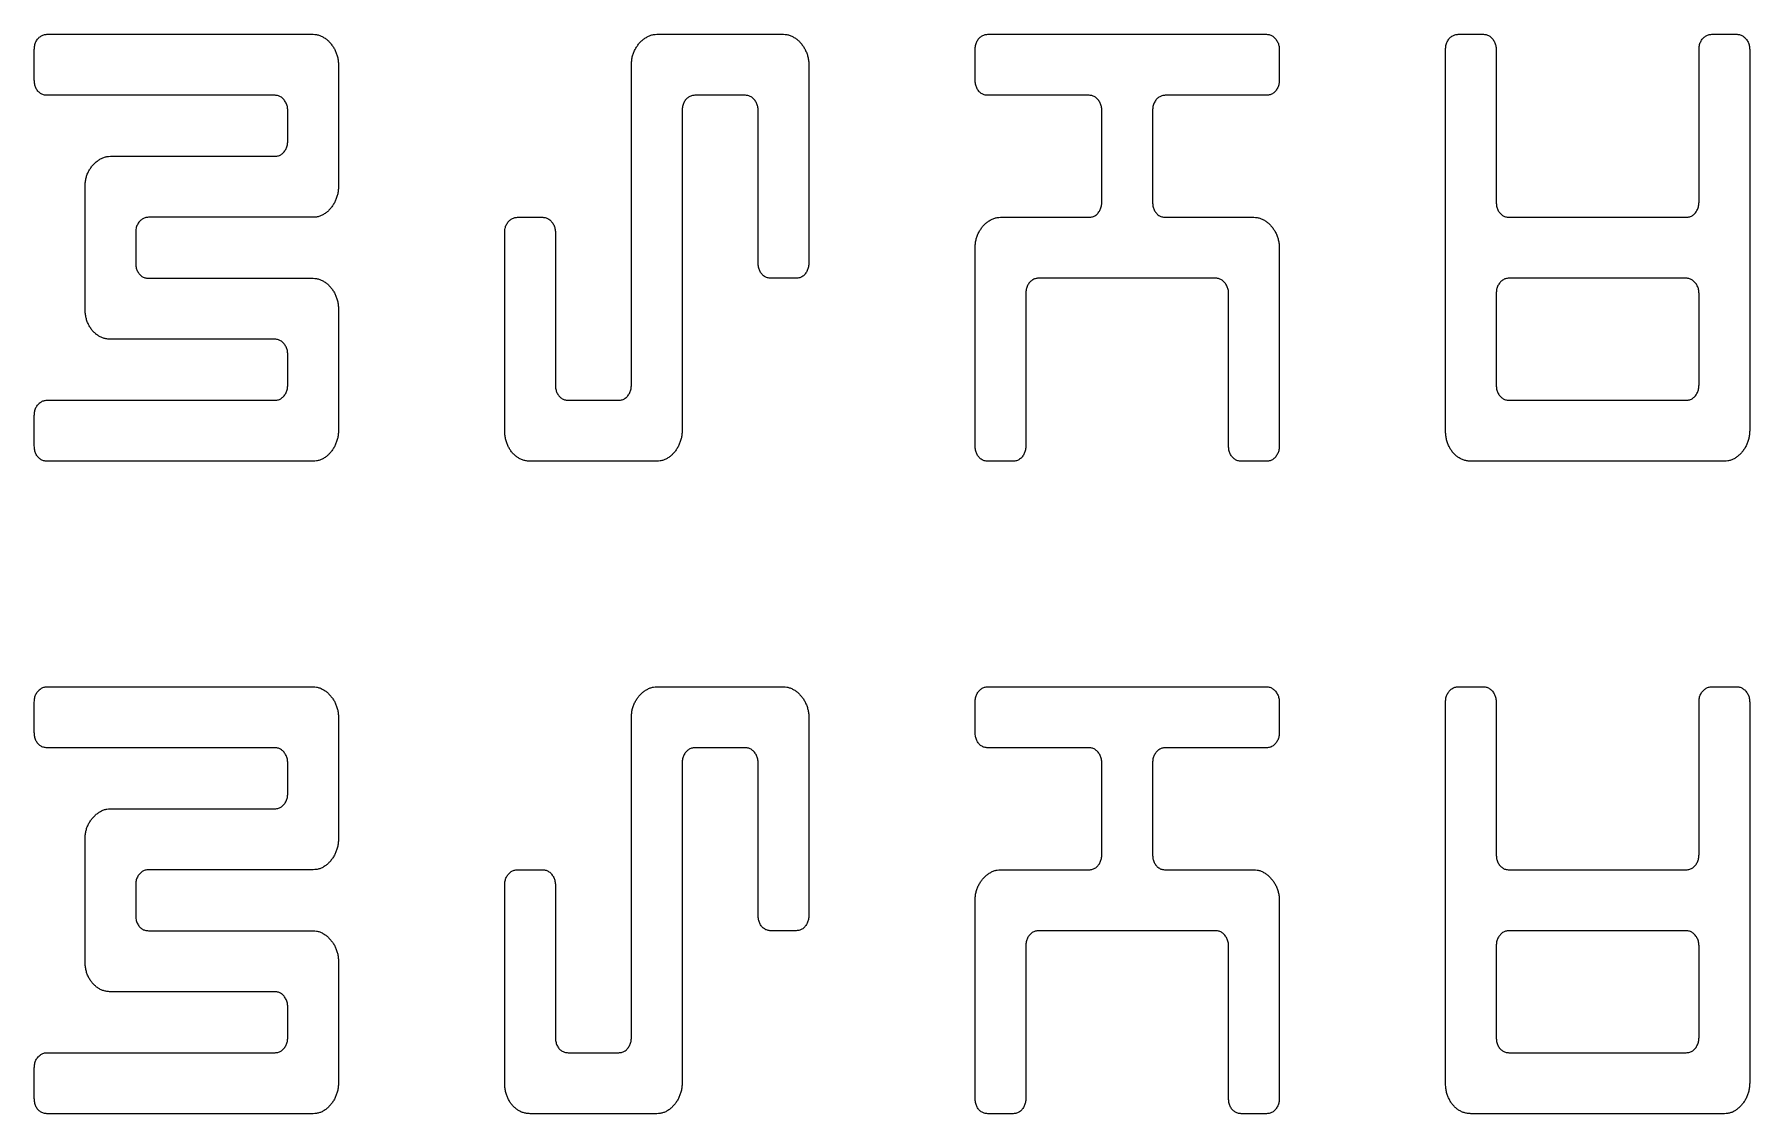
# Model space of a CAD drawing. Extents: x 7.2 to 83.4, y 7.2 to 40.5.
# Drawn here: x 55.34 to 64.13, y 14.4 to 19.93 of the extents above; entities that cross this region are included whole.
import ezdxf

# ---------------------------------------------------------------- set-up
doc = ezdxf.new("R2010")
doc.units = 0
doc.layers.add('Layer_1', color=7, linetype='CONTINUOUS')

msp = doc.modelspace()

# ---------------------------------------------------------------- linework, layer by layer
at = {"layer": 'Layer_1', "color": 7}
for p, q in [((55.408993, 19.933305), (56.772792, 19.933305)), ((58.534038, 19.933306), (59.183465, 19.933306)), ((60.230334, 19.933303), (61.659076, 19.933303)), ((62.641031, 19.933304), (62.770915, 19.933304)), ((63.939879, 19.933302), (64.069765, 19.933302)), ((55.344057, 19.698931), (55.344057, 19.855182)), ((60.165399, 19.698929), (60.165399, 19.85518)), ((61.724012, 19.855178), (61.724012, 19.698927)), ((62.576093, 17.902052), (62.576093, 19.855181)), ((62.83585, 19.855179), (62.83585, 19.073927)), ((63.874943, 19.073926), (63.874943, 19.855178)), ((64.134701, 19.855176), (64.134701, 17.902047)), ((56.902683, 19.777055), (56.902683, 19.152054)), ((58.40416, 18.136427), (58.40416, 19.777055)), ((59.313357, 19.777055), (59.313357, 18.761428)), ((56.577975, 19.620807), (55.409003, 19.620807)), ((58.988643, 19.620804), (58.728871, 19.620804)), ((60.74989, 19.620806), (60.230347, 19.620806)), ((61.659066, 19.620802), (61.139523, 19.620802)), ((56.642911, 19.386431), (56.642911, 19.542681)), ((58.663935, 19.542677), (58.663935, 17.902049)), ((59.053579, 18.761426), (59.053579, 19.542678)), ((60.814825, 19.073929), (60.814825, 19.54268)), ((61.074588, 19.542675), (61.074588, 19.073924)), ((55.733709, 19.308305), (56.577965, 19.308305)), ((55.60383, 18.527053), (55.60383, 19.152055)), ((56.772792, 18.995802), (55.928536, 18.995802)), ((57.819674, 18.995802), (57.94956, 18.995802)), ((60.29528, 18.995803), (60.74988, 18.995803)), ((61.139536, 18.995797), (61.594136, 18.995797)), ((62.900796, 18.9958), (63.809995, 18.9958)), ((55.8636, 18.917678), (55.8636, 18.761428)), ((57.754738, 17.902052), (57.754738, 18.917679)), ((58.014496, 18.917677), (58.014496, 18.136425)), ((60.165401, 17.823924), (60.165401, 18.839552)), ((61.724027, 18.839547), (61.724027, 17.82392)), ((55.928546, 18.683304), (56.772802, 18.683304)), ((59.248411, 18.683303), (59.118524, 18.683303)), ((61.399314, 18.683295), (60.490115, 18.683295)), ((63.81001, 18.683304), (62.900811, 18.683304)), ((60.425179, 18.605168), (60.425179, 17.823917)), ((61.464249, 17.823918), (61.464249, 18.605169)), ((62.835876, 18.605177), (62.835876, 18.136426)), ((63.874946, 18.136427), (63.874946, 18.605178)), ((56.902693, 18.527053), (56.902693, 17.902052)), ((56.577965, 18.370802), (55.733709, 18.370802)), ((56.6429, 18.136427), (56.6429, 18.292676)), ((55.408983, 18.058301), (56.577954, 18.058301)), ((58.079441, 18.058301), (58.339214, 18.058301)), ((62.900822, 18.058302), (63.809998, 18.058301)), ((55.344047, 17.823924), (55.344047, 17.980174)), ((56.772802, 17.745801), (55.408993, 17.7458)), ((58.534046, 17.745797), (57.884614, 17.7458)), ((60.360234, 17.745791), (60.23035, 17.7458)), ((61.659082, 17.745794), (61.529195, 17.745794)), ((64.004809, 17.745795), (62.705969, 17.7458)), ((55.408993, 16.589839), (56.772792, 16.589839)), ((58.534038, 16.589839), (59.183465, 16.589839)), ((60.230334, 16.589836), (61.659076, 16.589836)), ((62.641031, 16.589837), (62.770915, 16.589837)), ((63.939879, 16.589834), (64.069765, 16.589834)), ((55.344057, 16.355465), (55.344057, 16.511715)), ((60.165399, 16.355462), (60.165399, 16.511712)), ((61.724012, 16.51171), (61.724012, 16.35546)), ((62.576093, 14.558584), (62.576093, 16.511713)), ((62.83585, 16.511711), (62.83585, 15.73046)), ((63.874943, 15.730459), (63.874943, 16.51171)), ((64.134701, 16.511709), (64.134701, 14.55858)), ((56.902683, 16.433589), (56.902683, 15.808587)), ((58.40416, 14.79296), (58.40416, 16.433588)), ((59.313357, 16.433588), (59.313357, 15.417961)), ((56.577975, 16.277341), (55.409003, 16.277341)), ((58.988643, 16.277337), (58.728871, 16.277337)), ((60.74989, 16.277338), (60.230347, 16.277338)), ((61.659066, 16.277334), (61.139523, 16.277334)), ((56.642911, 16.042965), (56.642911, 16.199215)), ((58.663935, 16.199213), (58.663935, 14.558585)), ((59.053579, 15.417959), (59.053579, 16.199211)), ((60.814825, 15.730461), (60.814825, 16.199212)), ((61.074588, 16.199211), (61.074588, 15.73046)), ((55.733709, 15.964839), (56.577965, 15.964839)), ((55.60383, 15.183587), (55.60383, 15.808589)), ((56.772792, 15.652336), (55.928536, 15.652336)), ((57.819674, 15.652335), (57.94956, 15.652335)), ((60.29528, 15.652335), (60.74988, 15.652335)), ((61.139536, 15.652333), (61.594136, 15.652333)), ((62.900796, 15.652333), (63.809995, 15.652333)), ((55.8636, 15.574212), (55.8636, 15.417961)), ((57.754738, 14.558584), (57.754738, 15.574211)), ((58.014496, 15.57421), (58.014496, 14.792958)), ((60.165401, 14.480457), (60.165401, 15.496085)), ((61.724027, 15.496082), (61.724027, 14.480456)), ((55.928546, 15.339838), (56.772802, 15.339838)), ((59.248411, 15.339836), (59.118524, 15.339836)), ((61.399314, 15.339831), (60.490115, 15.339831)), ((63.81001, 15.339836), (62.900811, 15.339836)), ((60.425179, 15.261704), (60.425179, 14.480453)), ((61.464249, 14.480454), (61.464249, 15.261705)), ((62.835876, 15.261709), (62.835876, 14.792958)), ((63.874946, 14.792959), (63.874946, 15.26171)), ((56.902693, 15.183587), (56.902693, 14.558586)), ((56.577965, 15.027336), (55.733709, 15.027336)), ((56.6429, 14.79296), (56.6429, 14.94921)), ((55.408983, 14.714834), (56.577954, 14.714834)), ((58.079441, 14.714834), (58.339214, 14.714834)), ((62.900822, 14.714835), (63.809998, 14.714833)), ((55.344047, 14.480457), (55.344047, 14.636707)), ((56.772802, 14.402335), (55.408993, 14.402333)), ((58.534046, 14.402333), (57.884614, 14.402333)), ((60.360234, 14.402327), (60.23035, 14.402333)), ((61.659082, 14.40233), (61.529195, 14.40233)), ((64.004809, 14.402328), (62.705969, 14.402333))]:
    msp.add_line(p, q, dxfattribs=at)
for points, knots in [([(55.344057, 19.855182), (55.344424, 19.862379), (55.345127, 19.87619), (55.351784, 19.895561), (55.362549, 19.911597), (55.376091, 19.923904), (55.391956, 19.931953), (55.403304, 19.932854), (55.408993, 19.933305)], [0, 0, 0, 0, 0.021537, 0.041326, 0.060582, 0.078886, 0.095777, 0.112756, 0.112756, 0.112756, 0.112756]), ([(56.772792, 19.933305), (56.77857, 19.93302), (56.790076, 19.932451), (56.80695, 19.927789), (56.822624, 19.920112), (56.837705, 19.910998), (56.851403, 19.899469), (56.86324, 19.885698), (56.874834, 19.871231), (56.884318, 19.854752), (56.891803, 19.836754), (56.898184, 19.817817), (56.901982, 19.797684), (56.902448, 19.783988), (56.902683, 19.777055)], [0, 0, 0, 0, 0.017316, 0.034484, 0.052045, 0.069554, 0.087241, 0.105468, 0.123954, 0.142785, 0.162261, 0.182366, 0.202649, 0.223438, 0.223438, 0.223438, 0.223438]), ([(58.40416, 19.777055), (58.404366, 19.783988), (58.404774, 19.797667), (58.408313, 19.817727), (58.413761, 19.836972), (58.422059, 19.854656), (58.431477, 19.871067), (58.44252, 19.886031), (58.455026, 19.899385), (58.46897, 19.91096), (58.484185, 19.920087), (58.499879, 19.927793), (58.516755, 19.932451), (58.528261, 19.93302), (58.534038, 19.933306)], [0, 0, 0, 0, 0.020783, 0.041005, 0.060942, 0.0806, 0.099431, 0.117644, 0.136253, 0.154202, 0.171806, 0.189366, 0.206534, 0.22385, 0.22385, 0.22385, 0.22385]), ([(59.183465, 19.933306), (59.189243, 19.93302), (59.200749, 19.932452), (59.217622, 19.92779), (59.233297, 19.920113), (59.248378, 19.910998), (59.262077, 19.89947), (59.273913, 19.885699), (59.285508, 19.871232), (59.294991, 19.854753), (59.302476, 19.836755), (59.308858, 19.817817), (59.312655, 19.797685), (59.313121, 19.783988), (59.313357, 19.777055)], [0, 0, 0, 0, 0.017315, 0.034483, 0.052044, 0.069553, 0.087241, 0.105468, 0.123954, 0.142785, 0.162261, 0.182366, 0.202649, 0.223438, 0.223438, 0.223438, 0.223438]), ([(60.165399, 19.85518), (60.165765, 19.862377), (60.166468, 19.876188), (60.173125, 19.89556), (60.183891, 19.911595), (60.197432, 19.923902), (60.213298, 19.931951), (60.224646, 19.932852), (60.230334, 19.933303)], [0, 0, 0, 0, 0.021537, 0.041326, 0.060582, 0.078886, 0.095777, 0.112756, 0.112756, 0.112756, 0.112756]), ([(61.659076, 19.933303), (61.664773, 19.932822), (61.676191, 19.931856), (61.692092, 19.923305), (61.705464, 19.91035), (61.716098, 19.894115), (61.72288, 19.875249), (61.723629, 19.86197), (61.724012, 19.855178)], [0, 0, 0, 0, 0.016996, 0.034068, 0.052834, 0.072429, 0.091834, 0.112156, 0.112156, 0.112156, 0.112156]), ([(62.576093, 19.855181), (62.576459, 19.862378), (62.577162, 19.876189), (62.583819, 19.89556), (62.594585, 19.911596), (62.608127, 19.923903), (62.623993, 19.931952), (62.635342, 19.932853), (62.641031, 19.933304)], [0, 0, 0, 0, 0.021537, 0.041326, 0.060582, 0.078886, 0.095778, 0.112758, 0.112758, 0.112758, 0.112758]), ([(62.770915, 19.933304), (62.776611, 19.932823), (62.78803, 19.931857), (62.803931, 19.923306), (62.817302, 19.91035), (62.827936, 19.894116), (62.834719, 19.87525), (62.835467, 19.861971), (62.83585, 19.855179)], [0, 0, 0, 0, 0.016997, 0.034069, 0.052834, 0.07243, 0.091834, 0.112157, 0.112157, 0.112157, 0.112157]), ([(63.874943, 19.855178), (63.87531, 19.862375), (63.876013, 19.876186), (63.88267, 19.895558), (63.893435, 19.911593), (63.906977, 19.9239), (63.922842, 19.931949), (63.93419, 19.93285), (63.939879, 19.933302)], [0, 0, 0, 0, 0.021537, 0.041326, 0.060582, 0.078886, 0.095777, 0.112756, 0.112756, 0.112756, 0.112756]), ([(64.069765, 19.933302), (64.075462, 19.93282), (64.08688, 19.931854), (64.102781, 19.923303), (64.116152, 19.910348), (64.126787, 19.894113), (64.133569, 19.875247), (64.134318, 19.861969), (64.134701, 19.855176)], [0, 0, 0, 0, 0.016996, 0.034068, 0.052834, 0.072429, 0.091834, 0.112156, 0.112156, 0.112156, 0.112156]), ([(55.409003, 19.620807), (55.402979, 19.621237), (55.391193, 19.622079), (55.374857, 19.63002), (55.361518, 19.642504), (55.35135, 19.658656), (55.345063, 19.677969), (55.344402, 19.691738), (55.344057, 19.698931)], [0, 0, 0, 0, 0.017981, 0.035177, 0.053232, 0.072183, 0.091866, 0.113393, 0.113393, 0.113393, 0.113393]), ([(60.230347, 19.620806), (60.224323, 19.621236), (60.212537, 19.622077), (60.1962, 19.630018), (60.18286, 19.642502), (60.172691, 19.658654), (60.166404, 19.677967), (60.165744, 19.691737), (60.165399, 19.698929)], [0, 0, 0, 0, 0.017981, 0.035178, 0.053234, 0.072185, 0.091868, 0.113395, 0.113395, 0.113395, 0.113395]), ([(61.724012, 19.698927), (61.723651, 19.69214), (61.722948, 19.678904), (61.716539, 19.660086), (61.706494, 19.643744), (61.693338, 19.630606), (61.676955, 19.622161), (61.665099, 19.62126), (61.659066, 19.620802)], [0, 0, 0, 0, 0.020311, 0.039608, 0.058904, 0.077427, 0.094801, 0.112798, 0.112798, 0.112798, 0.112798]), ([(56.642911, 19.542681), (56.642528, 19.549474), (56.641779, 19.562753), (56.634997, 19.58162), (56.624362, 19.597853), (56.610994, 19.61081), (56.595092, 19.61936), (56.583673, 19.620326), (56.577975, 19.620807)], [0, 0, 0, 0, 0.020323, 0.039727, 0.059323, 0.078087, 0.095158, 0.112157, 0.112157, 0.112157, 0.112157]), ([(58.728871, 19.620804), (58.723183, 19.620352), (58.711836, 19.619451), (58.695971, 19.6114), (58.682428, 19.599094), (58.671661, 19.583057), (58.665004, 19.563686), (58.664301, 19.549875), (58.663935, 19.542677)], [0, 0, 0, 0, 0.016976, 0.033867, 0.052175, 0.07143, 0.091219, 0.112757, 0.112757, 0.112757, 0.112757]), ([(59.053579, 19.542678), (59.053196, 19.549471), (59.052447, 19.562749), (59.045665, 19.581616), (59.03503, 19.597849), (59.021662, 19.610807), (59.00576, 19.619357), (58.994341, 19.620322), (58.988643, 19.620804)], [0, 0, 0, 0, 0.020323, 0.039727, 0.059323, 0.078087, 0.095158, 0.112157, 0.112157, 0.112157, 0.112157]), ([(60.814825, 19.54268), (60.814443, 19.549472), (60.813694, 19.562751), (60.806912, 19.581618), (60.796277, 19.597851), (60.782909, 19.610808), (60.767007, 19.619359), (60.755587, 19.620324), (60.74989, 19.620806)], [0, 0, 0, 0, 0.020323, 0.039727, 0.059323, 0.078087, 0.095158, 0.112157, 0.112157, 0.112157, 0.112157]), ([(61.139523, 19.620802), (61.133836, 19.62035), (61.122489, 19.619449), (61.106624, 19.611398), (61.093081, 19.599091), (61.082314, 19.583055), (61.075657, 19.563683), (61.074954, 19.549873), (61.074588, 19.542675)], [0, 0, 0, 0, 0.016976, 0.033867, 0.052175, 0.07143, 0.091219, 0.112757, 0.112757, 0.112757, 0.112757]), ([(56.577965, 19.308305), (56.583998, 19.308764), (56.595855, 19.309665), (56.612239, 19.318109), (56.625393, 19.331248), (56.635438, 19.34759), (56.641847, 19.366408), (56.64255, 19.379644), (56.642911, 19.386431)], [0, 0, 0, 0, 0.017999, 0.035373, 0.053894, 0.073191, 0.092488, 0.112799, 0.112799, 0.112799, 0.112799]), ([(55.60383, 19.152055), (55.604037, 19.158988), (55.604444, 19.172667), (55.607983, 19.192727), (55.613432, 19.211971), (55.621729, 19.229655), (55.631147, 19.246067), (55.64219, 19.26103), (55.654696, 19.274384), (55.66864, 19.28596), (55.683855, 19.295087), (55.699549, 19.302792), (55.716425, 19.307451), (55.727931, 19.30802), (55.733709, 19.308305)], [0, 0, 0, 0, 0.020783, 0.041005, 0.060942, 0.0806, 0.099431, 0.117644, 0.136253, 0.154202, 0.171806, 0.189366, 0.206534, 0.22385, 0.22385, 0.22385, 0.22385]), ([(56.902683, 19.152054), (56.902447, 19.145121), (56.901981, 19.131425), (56.898188, 19.11129), (56.891777, 19.092322), (56.884284, 19.074148), (56.874719, 19.057356), (56.863635, 19.042275), (56.85122, 19.028924), (56.837549, 19.017533), (56.822956, 19.007562), (56.806818, 19.000864), (56.790043, 18.996555), (56.778569, 18.996054), (56.772792, 18.995802)], [0, 0, 0, 0, 0.020789, 0.041072, 0.061177, 0.080776, 0.09996, 0.11899, 0.136814, 0.154502, 0.172306, 0.18959, 0.206656, 0.223961, 0.223961, 0.223961, 0.223961]), ([(55.928536, 18.995802), (55.922848, 18.99535), (55.911501, 18.994449), (55.895637, 18.9864), (55.882092, 18.974095), (55.871327, 18.958058), (55.864669, 18.938687), (55.863966, 18.924876), (55.8636, 18.917678)], [0, 0, 0, 0, 0.016976, 0.033867, 0.052173, 0.071429, 0.091218, 0.112755, 0.112755, 0.112755, 0.112755]), ([(57.754738, 18.917679), (57.755105, 18.924876), (57.755808, 18.938687), (57.762465, 18.958059), (57.773231, 18.974094), (57.786772, 18.986401), (57.802637, 18.99445), (57.813985, 18.995351), (57.819674, 18.995802)], [0, 0, 0, 0, 0.021537, 0.041326, 0.060582, 0.078886, 0.095777, 0.112756, 0.112756, 0.112756, 0.112756]), ([(57.94956, 18.995802), (57.955257, 18.995321), (57.966675, 18.994355), (57.982576, 18.985804), (57.995948, 18.972849), (58.006582, 18.956614), (58.013364, 18.937748), (58.014113, 18.924469), (58.014496, 18.917677)], [0, 0, 0, 0, 0.016996, 0.034068, 0.052834, 0.072429, 0.091834, 0.112157, 0.112157, 0.112157, 0.112157]), ([(60.165401, 18.839552), (60.165608, 18.846485), (60.166015, 18.860164), (60.169555, 18.880224), (60.175003, 18.899469), (60.1833, 18.917153), (60.192718, 18.933564), (60.203761, 18.948527), (60.216268, 18.961882), (60.230211, 18.973457), (60.245426, 18.982584), (60.26112, 18.99029), (60.277996, 18.994948), (60.289502, 18.995517), (60.29528, 18.995803)], [0, 0, 0, 0, 0.020783, 0.041005, 0.060942, 0.0806, 0.099431, 0.117644, 0.136253, 0.154202, 0.171806, 0.189366, 0.206534, 0.22385, 0.22385, 0.22385, 0.22385]), ([(60.74988, 18.995803), (60.755913, 18.996261), (60.76777, 18.997162), (60.784153, 19.005607), (60.797308, 19.018746), (60.807353, 19.035087), (60.813762, 19.053905), (60.814465, 19.067141), (60.814825, 19.073929)], [0, 0, 0, 0, 0.017999, 0.035373, 0.053894, 0.073191, 0.092488, 0.112799, 0.112799, 0.112799, 0.112799]), ([(61.074588, 19.073924), (61.074933, 19.066732), (61.075593, 19.052962), (61.08188, 19.033649), (61.092049, 19.017496), (61.105389, 19.005012), (61.121726, 18.997069), (61.133512, 18.996227), (61.139536, 18.995797)], [0, 0, 0, 0, 0.021526, 0.041209, 0.060161, 0.078219, 0.095417, 0.113396, 0.113396, 0.113396, 0.113396]), ([(61.594136, 18.995797), (61.599913, 18.995512), (61.611419, 18.994943), (61.628292, 18.990281), (61.643966, 18.982603), (61.659046, 18.973489), (61.672746, 18.961961), (61.684584, 18.94819), (61.696178, 18.933723), (61.705662, 18.917244), (61.713147, 18.899246), (61.719529, 18.880308), (61.723326, 18.860176), (61.723792, 18.84648), (61.724027, 18.839547)], [0, 0, 0, 0, 0.017314, 0.034482, 0.052042, 0.069551, 0.08724, 0.105467, 0.123954, 0.142785, 0.16226, 0.182365, 0.202648, 0.223437, 0.223437, 0.223437, 0.223437]), ([(62.83585, 19.073927), (62.836195, 19.066735), (62.836856, 19.052965), (62.843142, 19.033652), (62.853311, 19.0175), (62.866651, 19.005015), (62.882987, 18.997072), (62.894772, 18.99623), (62.900796, 18.9958)], [0, 0, 0, 0, 0.021526, 0.041209, 0.060161, 0.078219, 0.095416, 0.113394, 0.113394, 0.113394, 0.113394]), ([(63.809995, 18.9958), (63.816028, 18.996259), (63.827886, 18.99716), (63.84427, 19.005604), (63.857426, 19.018743), (63.867471, 19.035085), (63.87388, 19.053903), (63.874583, 19.067139), (63.874943, 19.073926)], [0, 0, 0, 0, 0.018, 0.035374, 0.053896, 0.073193, 0.09249, 0.112801, 0.112801, 0.112801, 0.112801]), ([(55.8636, 18.761428), (55.863945, 18.754235), (55.864606, 18.740466), (55.870893, 18.721153), (55.881061, 18.705), (55.894402, 18.692517), (55.910737, 18.684575), (55.922522, 18.683734), (55.928546, 18.683304)], [0, 0, 0, 0, 0.021526, 0.041209, 0.060161, 0.078218, 0.095414, 0.113392, 0.113392, 0.113392, 0.113392]), ([(59.118524, 18.683303), (59.1125, 18.683733), (59.100714, 18.684574), (59.084378, 18.692515), (59.07104, 18.705), (59.060871, 18.721151), (59.054584, 18.740464), (59.053924, 18.754234), (59.053579, 18.761426)], [0, 0, 0, 0, 0.017981, 0.035177, 0.053232, 0.072183, 0.091866, 0.113393, 0.113393, 0.113393, 0.113393]), ([(59.313357, 18.761428), (59.312996, 18.754641), (59.312293, 18.741405), (59.305884, 18.722587), (59.295839, 18.706245), (59.282682, 18.693107), (59.266299, 18.684662), (59.254443, 18.683761), (59.248411, 18.683303)], [0, 0, 0, 0, 0.020311, 0.039608, 0.058904, 0.077427, 0.094801, 0.112798, 0.112798, 0.112798, 0.112798]), ([(56.772802, 18.683304), (56.77858, 18.683018), (56.790086, 18.68245), (56.80696, 18.677788), (56.822634, 18.67011), (56.837715, 18.660998), (56.851414, 18.649469), (56.863249, 18.635697), (56.874845, 18.62123), (56.884328, 18.604751), (56.891813, 18.586753), (56.898195, 18.567815), (56.901992, 18.547683), (56.902458, 18.533986), (56.902693, 18.527053)], [0, 0, 0, 0, 0.017316, 0.034484, 0.052045, 0.069553, 0.08724, 0.105468, 0.123954, 0.142785, 0.162261, 0.182366, 0.202649, 0.223438, 0.223438, 0.223438, 0.223438]), ([(60.490115, 18.683295), (60.484427, 18.682844), (60.47308, 18.681942), (60.457216, 18.673891), (60.443672, 18.661585), (60.432906, 18.645549), (60.426248, 18.626177), (60.425546, 18.612366), (60.425179, 18.605168)], [0, 0, 0, 0, 0.016976, 0.033867, 0.052175, 0.07143, 0.091219, 0.112757, 0.112757, 0.112757, 0.112757]), ([(61.464249, 18.605169), (61.463867, 18.611962), (61.463118, 18.625241), (61.456336, 18.644107), (61.445701, 18.66034), (61.432333, 18.673298), (61.416431, 18.681848), (61.405011, 18.682814), (61.399314, 18.683295)], [0, 0, 0, 0, 0.020323, 0.039727, 0.059323, 0.078087, 0.095158, 0.112157, 0.112157, 0.112157, 0.112157]), ([(62.900811, 18.683304), (62.895124, 18.682852), (62.883777, 18.681951), (62.867912, 18.6739), (62.854369, 18.661593), (62.843602, 18.645557), (62.836945, 18.626185), (62.836242, 18.612374), (62.835876, 18.605177)], [0, 0, 0, 0, 0.016976, 0.033867, 0.052175, 0.07143, 0.091219, 0.112757, 0.112757, 0.112757, 0.112757]), ([(63.874946, 18.605178), (63.874563, 18.61197), (63.873815, 18.625249), (63.867032, 18.644116), (63.856398, 18.660349), (63.84303, 18.673306), (63.827127, 18.681857), (63.815708, 18.682822), (63.81001, 18.683304)], [0, 0, 0, 0, 0.020323, 0.039727, 0.059323, 0.078087, 0.095158, 0.112157, 0.112157, 0.112157, 0.112157]), ([(55.733709, 18.370802), (55.727708, 18.371055), (55.715792, 18.371559), (55.698335, 18.375844), (55.681865, 18.382485), (55.666861, 18.391803), (55.653201, 18.40286), (55.64099, 18.415838), (55.630249, 18.430562), (55.621117, 18.446977), (55.613401, 18.465054), (55.607966, 18.484757), (55.604449, 18.505635), (55.604038, 18.519851), (55.60383, 18.527053)], [0, 0, 0, 0, 0.017979, 0.035703, 0.053612, 0.07105, 0.088478, 0.106206, 0.12435, 0.143014, 0.162448, 0.183167, 0.204192, 0.225787, 0.225787, 0.225787, 0.225787]), ([(56.6429, 18.292676), (56.642517, 18.299469), (56.641769, 18.312747), (56.634986, 18.331614), (56.624352, 18.347847), (56.610984, 18.360805), (56.595082, 18.369355), (56.583662, 18.37032), (56.577965, 18.370802)], [0, 0, 0, 0, 0.020322, 0.039727, 0.059323, 0.078086, 0.095158, 0.112157, 0.112157, 0.112157, 0.112157]), ([(56.577954, 18.058301), (56.583988, 18.05876), (56.595844, 18.059661), (56.612228, 18.068105), (56.625382, 18.081244), (56.635428, 18.097585), (56.641837, 18.116404), (56.64254, 18.12964), (56.6429, 18.136427)], [0, 0, 0, 0, 0.017999, 0.035373, 0.053894, 0.073191, 0.092488, 0.112799, 0.112799, 0.112799, 0.112799]), ([(58.014496, 18.136425), (58.014841, 18.129232), (58.015501, 18.115463), (58.021788, 18.09615), (58.031957, 18.079997), (58.045297, 18.067514), (58.061633, 18.059573), (58.073418, 18.058731), (58.079441, 18.058301)], [0, 0, 0, 0, 0.021526, 0.041209, 0.060161, 0.078218, 0.095414, 0.113392, 0.113392, 0.113392, 0.113392]), ([(58.339214, 18.058301), (58.345247, 18.05876), (58.357104, 18.059661), (58.373488, 18.068105), (58.386642, 18.081244), (58.396687, 18.097585), (58.403096, 18.116404), (58.403799, 18.12964), (58.40416, 18.136427)], [0, 0, 0, 0, 0.017999, 0.035373, 0.053894, 0.073191, 0.092488, 0.112799, 0.112799, 0.112799, 0.112799]), ([(62.835876, 18.136426), (62.836221, 18.129233), (62.836881, 18.115464), (62.843168, 18.096151), (62.853337, 18.079998), (62.866677, 18.067515), (62.883013, 18.059574), (62.894798, 18.058732), (62.900822, 18.058302)], [0, 0, 0, 0, 0.021526, 0.041209, 0.060161, 0.078218, 0.095414, 0.113392, 0.113392, 0.113392, 0.113392]), ([(63.809998, 18.058301), (63.816031, 18.058759), (63.827888, 18.05966), (63.844272, 18.068105), (63.857428, 18.081243), (63.867473, 18.097585), (63.873882, 18.116403), (63.874585, 18.129639), (63.874946, 18.136427)], [0, 0, 0, 0, 0.018, 0.035374, 0.053896, 0.073193, 0.09249, 0.112801, 0.112801, 0.112801, 0.112801]), ([(55.344047, 17.980174), (55.344413, 17.987372), (55.345116, 18.001182), (55.351773, 18.020554), (55.36254, 18.036589), (55.37608, 18.048898), (55.391946, 18.056949), (55.403294, 18.05785), (55.408983, 18.058301)], [0, 0, 0, 0, 0.021537, 0.041326, 0.060582, 0.078887, 0.095779, 0.112758, 0.112758, 0.112758, 0.112758]), ([(56.902693, 17.902052), (56.902458, 17.89512), (56.901991, 17.881423), (56.898198, 17.861289), (56.891788, 17.84232), (56.884295, 17.824147), (56.87473, 17.807355), (56.863645, 17.792274), (56.85123, 17.778923), (56.837559, 17.767532), (56.822966, 17.757561), (56.806828, 17.750863), (56.790053, 17.746554), (56.778579, 17.746053), (56.772802, 17.745801)], [0, 0, 0, 0, 0.020789, 0.041072, 0.061177, 0.080776, 0.09996, 0.11899, 0.136814, 0.154501, 0.172306, 0.189589, 0.206656, 0.223961, 0.223961, 0.223961, 0.223961]), ([(57.884614, 17.7458), (57.878614, 17.746054), (57.866699, 17.746557), (57.849242, 17.750842), (57.832774, 17.757483), (57.817769, 17.7668), (57.804108, 17.777858), (57.791896, 17.790836), (57.781155, 17.80556), (57.772024, 17.821975), (57.76431, 17.840052), (57.758874, 17.859755), (57.755357, 17.880633), (57.754947, 17.894849), (57.754738, 17.902052)], [0, 0, 0, 0, 0.017979, 0.035702, 0.05361, 0.071047, 0.088476, 0.106206, 0.12435, 0.143013, 0.162446, 0.183165, 0.204191, 0.225785, 0.225785, 0.225785, 0.225785]), ([(58.663935, 17.902049), (58.663699, 17.895116), (58.663233, 17.88142), (58.65944, 17.861285), (58.653029, 17.842317), (58.645536, 17.824144), (58.635971, 17.807352), (58.624887, 17.792271), (58.612472, 17.778919), (58.598801, 17.767529), (58.584208, 17.757557), (58.56807, 17.75086), (58.551296, 17.746551), (58.539823, 17.74605), (58.534046, 17.745797)], [0, 0, 0, 0, 0.020789, 0.041072, 0.061177, 0.080776, 0.09996, 0.11899, 0.136814, 0.154501, 0.172306, 0.189589, 0.206655, 0.223958, 0.223958, 0.223958, 0.223958]), ([(62.705969, 17.7458), (62.699969, 17.746054), (62.688054, 17.746557), (62.670598, 17.750842), (62.654128, 17.757483), (62.639124, 17.7668), (62.625463, 17.777857), (62.613253, 17.790837), (62.602511, 17.80556), (62.59338, 17.821975), (62.585664, 17.840052), (62.580229, 17.859755), (62.576712, 17.880633), (62.576301, 17.894849), (62.576093, 17.902052)], [0, 0, 0, 0, 0.017977, 0.035701, 0.05361, 0.071047, 0.088475, 0.106204, 0.124348, 0.143011, 0.162446, 0.183165, 0.20419, 0.225784, 0.225784, 0.225784, 0.225784]), ([(64.134701, 17.902047), (64.134465, 17.895114), (64.133999, 17.881418), (64.130205, 17.861284), (64.123795, 17.842315), (64.116302, 17.824142), (64.106737, 17.80735), (64.095652, 17.792269), (64.083237, 17.778917), (64.069565, 17.767527), (64.054971, 17.757556), (64.038833, 17.750858), (64.022059, 17.746549), (64.010585, 17.746048), (64.004809, 17.745795)], [0, 0, 0, 0, 0.020789, 0.041072, 0.061177, 0.080776, 0.09996, 0.11899, 0.136814, 0.154502, 0.172308, 0.189591, 0.206657, 0.22396, 0.22396, 0.22396, 0.22396]), ([(55.408993, 17.7458), (55.402969, 17.74623), (55.391183, 17.747071), (55.374846, 17.755012), (55.361508, 17.767497), (55.351339, 17.783649), (55.345053, 17.802962), (55.344392, 17.816731), (55.344047, 17.823924)], [0, 0, 0, 0, 0.017981, 0.035177, 0.053232, 0.072183, 0.091866, 0.113393, 0.113393, 0.113393, 0.113393]), ([(60.23035, 17.7458), (60.224325, 17.74623), (60.212539, 17.747071), (60.196202, 17.755013), (60.182863, 17.767497), (60.172694, 17.783649), (60.166407, 17.802962), (60.165746, 17.816731), (60.165401, 17.823924)], [0, 0, 0, 0, 0.017981, 0.035178, 0.053234, 0.072185, 0.091869, 0.113395, 0.113395, 0.113395, 0.113395]), ([(60.425179, 17.823917), (60.424819, 17.817129), (60.424116, 17.803893), (60.417707, 17.785075), (60.407662, 17.768733), (60.394505, 17.755596), (60.378122, 17.747151), (60.366266, 17.74625), (60.360234, 17.745791)], [0, 0, 0, 0, 0.020311, 0.039608, 0.058904, 0.077427, 0.094801, 0.112798, 0.112798, 0.112798, 0.112798]), ([(61.529195, 17.745794), (61.523171, 17.746224), (61.511385, 17.747065), (61.495049, 17.755006), (61.481711, 17.767491), (61.471542, 17.783642), (61.465255, 17.802956), (61.464594, 17.816725), (61.464249, 17.823918)], [0, 0, 0, 0, 0.017981, 0.035177, 0.053232, 0.072183, 0.091866, 0.113393, 0.113393, 0.113393, 0.113393]), ([(61.724027, 17.82392), (61.723667, 17.817132), (61.722964, 17.803896), (61.716555, 17.785078), (61.70651, 17.768736), (61.693353, 17.755599), (61.67697, 17.747154), (61.665114, 17.746252), (61.659082, 17.745794)], [0, 0, 0, 0, 0.020311, 0.039608, 0.058904, 0.077427, 0.094801, 0.112798, 0.112798, 0.112798, 0.112798]), ([(55.344057, 16.511715), (55.344424, 16.518913), (55.345127, 16.532723), (55.351784, 16.552095), (55.362549, 16.56813), (55.376091, 16.580438), (55.391956, 16.588487), (55.403304, 16.589388), (55.408993, 16.589839)], [0, 0, 0, 0, 0.021537, 0.041326, 0.060582, 0.078886, 0.095777, 0.112756, 0.112756, 0.112756, 0.112756]), ([(56.772792, 16.589839), (56.77857, 16.589554), (56.790076, 16.588985), (56.80695, 16.584323), (56.822624, 16.576645), (56.837705, 16.567531), (56.851403, 16.556003), (56.86324, 16.542232), (56.874834, 16.527765), (56.884318, 16.511286), (56.891803, 16.493288), (56.898184, 16.47435), (56.901982, 16.454218), (56.902448, 16.440522), (56.902683, 16.433589)], [0, 0, 0, 0, 0.017316, 0.034484, 0.052045, 0.069554, 0.087241, 0.105468, 0.123954, 0.142785, 0.162261, 0.182366, 0.202649, 0.223438, 0.223438, 0.223438, 0.223438]), ([(58.40416, 16.433588), (58.404366, 16.440521), (58.404774, 16.4542), (58.408313, 16.47426), (58.413761, 16.493505), (58.422059, 16.511189), (58.431477, 16.5276), (58.44252, 16.542564), (58.455026, 16.555918), (58.46897, 16.567493), (58.484185, 16.57662), (58.499879, 16.584326), (58.516755, 16.588984), (58.528261, 16.589553), (58.534038, 16.589839)], [0, 0, 0, 0, 0.020783, 0.041005, 0.060942, 0.0806, 0.099431, 0.117644, 0.136253, 0.154202, 0.171806, 0.189366, 0.206534, 0.22385, 0.22385, 0.22385, 0.22385]), ([(59.183465, 16.589839), (59.189243, 16.589553), (59.200749, 16.588985), (59.217622, 16.584323), (59.233297, 16.576645), (59.248378, 16.567531), (59.262077, 16.556003), (59.273913, 16.542232), (59.285508, 16.527765), (59.294991, 16.511286), (59.302476, 16.493288), (59.308858, 16.47435), (59.312655, 16.454218), (59.313121, 16.440521), (59.313357, 16.433588)], [0, 0, 0, 0, 0.017315, 0.034483, 0.052044, 0.069553, 0.087241, 0.105468, 0.123954, 0.142785, 0.162261, 0.182366, 0.202649, 0.223438, 0.223438, 0.223438, 0.223438]), ([(60.165399, 16.511712), (60.165765, 16.51891), (60.166468, 16.53272), (60.173125, 16.552092), (60.183891, 16.568127), (60.197432, 16.580435), (60.213298, 16.588484), (60.224646, 16.589385), (60.230334, 16.589836)], [0, 0, 0, 0, 0.021537, 0.041326, 0.060582, 0.078886, 0.095777, 0.112756, 0.112756, 0.112756, 0.112756]), ([(61.659076, 16.589836), (61.664773, 16.589354), (61.676191, 16.588389), (61.692092, 16.579838), (61.705464, 16.566883), (61.716098, 16.550648), (61.72288, 16.531781), (61.723629, 16.518503), (61.724012, 16.51171)], [0, 0, 0, 0, 0.016996, 0.034068, 0.052834, 0.072429, 0.091834, 0.112156, 0.112156, 0.112156, 0.112156]), ([(62.576093, 16.511713), (62.576459, 16.518911), (62.577162, 16.532721), (62.583819, 16.552093), (62.594585, 16.568128), (62.608127, 16.580436), (62.623993, 16.588485), (62.635342, 16.589386), (62.641031, 16.589837)], [0, 0, 0, 0, 0.021537, 0.041326, 0.060582, 0.078886, 0.095778, 0.112758, 0.112758, 0.112758, 0.112758]), ([(62.770915, 16.589837), (62.776611, 16.589355), (62.78803, 16.58839), (62.803931, 16.579839), (62.817302, 16.566883), (62.827936, 16.550649), (62.834719, 16.531782), (62.835467, 16.518504), (62.83585, 16.511711)], [0, 0, 0, 0, 0.016997, 0.034069, 0.052834, 0.07243, 0.091834, 0.112157, 0.112157, 0.112157, 0.112157]), ([(63.874943, 16.51171), (63.87531, 16.518908), (63.876013, 16.532719), (63.88267, 16.55209), (63.893435, 16.568126), (63.906977, 16.580433), (63.922842, 16.588482), (63.93419, 16.589383), (63.939879, 16.589834)], [0, 0, 0, 0, 0.021537, 0.041326, 0.060582, 0.078886, 0.095777, 0.112756, 0.112756, 0.112756, 0.112756]), ([(64.069765, 16.589834), (64.075462, 16.589352), (64.08688, 16.588387), (64.102781, 16.579836), (64.116152, 16.566881), (64.126787, 16.550646), (64.133569, 16.53178), (64.134318, 16.518501), (64.134701, 16.511709)], [0, 0, 0, 0, 0.016996, 0.034068, 0.052834, 0.072429, 0.091834, 0.112156, 0.112156, 0.112156, 0.112156]), ([(55.409003, 16.277341), (55.402979, 16.277771), (55.391193, 16.278612), (55.374857, 16.286554), (55.361518, 16.299038), (55.35135, 16.31519), (55.345063, 16.334503), (55.344402, 16.348272), (55.344057, 16.355465)], [0, 0, 0, 0, 0.017981, 0.035177, 0.053232, 0.072183, 0.091866, 0.113393, 0.113393, 0.113393, 0.113393]), ([(60.230347, 16.277338), (60.224323, 16.277768), (60.212537, 16.278609), (60.1962, 16.286551), (60.18286, 16.299035), (60.172691, 16.315187), (60.166404, 16.3345), (60.165744, 16.348269), (60.165399, 16.355462)], [0, 0, 0, 0, 0.017981, 0.035178, 0.053234, 0.072185, 0.091868, 0.113395, 0.113395, 0.113395, 0.113395]), ([(61.724012, 16.35546), (61.723651, 16.348672), (61.722948, 16.335436), (61.716539, 16.316618), (61.706494, 16.300276), (61.693338, 16.287139), (61.676955, 16.278694), (61.665099, 16.277793), (61.659066, 16.277334)], [0, 0, 0, 0, 0.020311, 0.039608, 0.058904, 0.077427, 0.094801, 0.112798, 0.112798, 0.112798, 0.112798]), ([(56.642911, 16.199215), (56.642528, 16.206008), (56.641779, 16.219287), (56.634997, 16.238153), (56.624362, 16.254386), (56.610994, 16.267344), (56.595092, 16.275894), (56.583673, 16.27686), (56.577975, 16.277341)], [0, 0, 0, 0, 0.020323, 0.039727, 0.059323, 0.078087, 0.095158, 0.112157, 0.112157, 0.112157, 0.112157]), ([(58.728871, 16.277337), (58.723183, 16.276885), (58.711836, 16.275984), (58.695972, 16.267935), (58.682427, 16.25563), (58.671661, 16.239593), (58.665004, 16.220222), (58.664301, 16.206411), (58.663935, 16.199213)], [0, 0, 0, 0, 0.016976, 0.033867, 0.052173, 0.071429, 0.091218, 0.112755, 0.112755, 0.112755, 0.112755]), ([(59.053579, 16.199211), (59.053196, 16.206004), (59.052447, 16.219282), (59.045665, 16.238149), (59.03503, 16.254382), (59.021662, 16.26734), (59.00576, 16.27589), (58.994341, 16.276855), (58.988643, 16.277337)], [0, 0, 0, 0, 0.020323, 0.039727, 0.059323, 0.078087, 0.095158, 0.112157, 0.112157, 0.112157, 0.112157]), ([(60.814825, 16.199212), (60.814443, 16.206005), (60.813694, 16.219283), (60.806912, 16.23815), (60.796277, 16.254383), (60.782909, 16.267341), (60.767007, 16.275891), (60.755587, 16.276856), (60.74989, 16.277338)], [0, 0, 0, 0, 0.020323, 0.039727, 0.059323, 0.078087, 0.095158, 0.112157, 0.112157, 0.112157, 0.112157]), ([(61.139523, 16.277334), (61.133836, 16.276883), (61.122489, 16.275982), (61.106624, 16.267932), (61.09308, 16.255627), (61.082314, 16.239591), (61.075657, 16.220219), (61.074954, 16.206408), (61.074588, 16.199211)], [0, 0, 0, 0, 0.016976, 0.033867, 0.052173, 0.071429, 0.091218, 0.112755, 0.112755, 0.112755, 0.112755]), ([(56.577965, 15.964839), (56.583998, 15.965298), (56.595855, 15.966199), (56.612239, 15.974643), (56.625393, 15.987782), (56.635438, 16.004123), (56.641847, 16.022942), (56.64255, 16.036178), (56.642911, 16.042965)], [0, 0, 0, 0, 0.017999, 0.035373, 0.053894, 0.073191, 0.092488, 0.112799, 0.112799, 0.112799, 0.112799]), ([(55.60383, 15.808589), (55.604037, 15.815522), (55.604444, 15.8292), (55.607983, 15.849261), (55.613432, 15.868505), (55.621729, 15.886189), (55.631147, 15.902601), (55.64219, 15.917564), (55.654696, 15.930918), (55.66864, 15.942493), (55.683855, 15.951621), (55.699549, 15.959326), (55.716425, 15.963984), (55.727931, 15.964553), (55.733709, 15.964839)], [0, 0, 0, 0, 0.020783, 0.041005, 0.060942, 0.0806, 0.099431, 0.117644, 0.136253, 0.154202, 0.171806, 0.189366, 0.206534, 0.22385, 0.22385, 0.22385, 0.22385]), ([(56.902683, 15.808587), (56.902447, 15.801655), (56.901981, 15.787958), (56.898188, 15.767824), (56.891777, 15.748856), (56.884284, 15.730682), (56.874719, 15.71389), (56.863635, 15.698809), (56.85122, 15.685458), (56.837549, 15.674067), (56.822956, 15.664096), (56.806818, 15.657398), (56.790043, 15.653089), (56.778569, 15.652588), (56.772792, 15.652336)], [0, 0, 0, 0, 0.020789, 0.041072, 0.061177, 0.080776, 0.09996, 0.11899, 0.136814, 0.154502, 0.172306, 0.18959, 0.206656, 0.223961, 0.223961, 0.223961, 0.223961]), ([(55.928536, 15.652336), (55.922848, 15.651884), (55.911501, 15.650983), (55.895637, 15.642933), (55.882092, 15.630628), (55.871327, 15.614592), (55.864669, 15.59522), (55.863966, 15.58141), (55.8636, 15.574212)], [0, 0, 0, 0, 0.016976, 0.033867, 0.052173, 0.071429, 0.091218, 0.112755, 0.112755, 0.112755, 0.112755]), ([(57.754738, 15.574211), (57.755105, 15.581409), (57.755808, 15.595219), (57.762465, 15.614591), (57.773231, 15.630626), (57.786772, 15.642934), (57.802637, 15.650983), (57.813985, 15.651884), (57.819674, 15.652335)], [0, 0, 0, 0, 0.021537, 0.041326, 0.060582, 0.078886, 0.095777, 0.112756, 0.112756, 0.112756, 0.112756]), ([(57.94956, 15.652335), (57.955257, 15.651853), (57.966675, 15.650888), (57.982576, 15.642337), (57.995948, 15.629382), (58.006582, 15.613147), (58.013364, 15.59428), (58.014113, 15.581002), (58.014496, 15.57421)], [0, 0, 0, 0, 0.016996, 0.034068, 0.052834, 0.072429, 0.091834, 0.112156, 0.112156, 0.112156, 0.112156]), ([(60.165401, 15.496085), (60.165608, 15.503018), (60.166015, 15.516697), (60.169555, 15.536757), (60.175003, 15.556001), (60.1833, 15.573685), (60.192718, 15.590097), (60.203761, 15.60506), (60.216268, 15.618414), (60.230211, 15.62999), (60.245426, 15.639117), (60.26112, 15.646822), (60.277996, 15.651481), (60.289502, 15.65205), (60.29528, 15.652335)], [0, 0, 0, 0, 0.020783, 0.041005, 0.060942, 0.0806, 0.099431, 0.117644, 0.136253, 0.154202, 0.171806, 0.189366, 0.206534, 0.22385, 0.22385, 0.22385, 0.22385]), ([(60.74988, 15.652335), (60.755913, 15.652794), (60.76777, 15.653695), (60.784153, 15.662139), (60.797308, 15.675278), (60.807353, 15.69162), (60.813762, 15.710438), (60.814465, 15.723674), (60.814825, 15.730461)], [0, 0, 0, 0, 0.017999, 0.035373, 0.053894, 0.073191, 0.092488, 0.112799, 0.112799, 0.112799, 0.112799]), ([(61.074588, 15.73046), (61.074933, 15.723267), (61.075593, 15.709498), (61.08188, 15.690185), (61.092049, 15.674032), (61.105389, 15.661547), (61.121726, 15.653605), (61.133512, 15.652763), (61.139536, 15.652333)], [0, 0, 0, 0, 0.021526, 0.041209, 0.060161, 0.078219, 0.095417, 0.113396, 0.113396, 0.113396, 0.113396]), ([(61.594136, 15.652333), (61.599913, 15.652047), (61.611419, 15.651479), (61.628292, 15.646817), (61.643966, 15.639139), (61.659046, 15.630025), (61.672746, 15.618497), (61.684584, 15.604726), (61.696178, 15.590259), (61.705662, 15.57378), (61.713147, 15.555782), (61.719529, 15.536844), (61.723326, 15.516712), (61.723792, 15.503015), (61.724027, 15.496082)], [0, 0, 0, 0, 0.017314, 0.034482, 0.052042, 0.069551, 0.08724, 0.105467, 0.123954, 0.142785, 0.16226, 0.182365, 0.202648, 0.223437, 0.223437, 0.223437, 0.223437]), ([(62.83585, 15.73046), (62.836195, 15.723267), (62.836856, 15.709498), (62.843142, 15.690185), (62.853311, 15.674032), (62.866651, 15.661547), (62.882987, 15.653605), (62.894772, 15.652763), (62.900796, 15.652333)], [0, 0, 0, 0, 0.021526, 0.041209, 0.060161, 0.078219, 0.095416, 0.113394, 0.113394, 0.113394, 0.113394]), ([(63.809995, 15.652333), (63.816028, 15.652791), (63.827886, 15.653692), (63.84427, 15.662137), (63.857426, 15.675275), (63.867471, 15.691617), (63.87388, 15.710435), (63.874583, 15.723671), (63.874943, 15.730459)], [0, 0, 0, 0, 0.018, 0.035374, 0.053896, 0.073193, 0.09249, 0.112801, 0.112801, 0.112801, 0.112801]), ([(55.8636, 15.417961), (55.863945, 15.410769), (55.864606, 15.397), (55.870893, 15.377687), (55.881061, 15.361534), (55.894402, 15.349051), (55.910737, 15.341109), (55.922522, 15.340268), (55.928546, 15.339838)], [0, 0, 0, 0, 0.021526, 0.041209, 0.060161, 0.078218, 0.095414, 0.113392, 0.113392, 0.113392, 0.113392]), ([(59.118524, 15.339836), (59.1125, 15.340266), (59.100714, 15.341107), (59.084378, 15.349048), (59.07104, 15.361533), (59.060871, 15.377684), (59.054584, 15.396997), (59.053924, 15.410767), (59.053579, 15.417959)], [0, 0, 0, 0, 0.017981, 0.035177, 0.053232, 0.072183, 0.091866, 0.113393, 0.113393, 0.113393, 0.113393]), ([(59.313357, 15.417961), (59.312996, 15.411174), (59.312293, 15.397938), (59.305884, 15.37912), (59.295839, 15.362778), (59.282682, 15.34964), (59.266299, 15.341195), (59.254443, 15.340294), (59.248411, 15.339836)], [0, 0, 0, 0, 0.020311, 0.039608, 0.058904, 0.077427, 0.094801, 0.112798, 0.112798, 0.112798, 0.112798]), ([(56.772802, 15.339838), (56.77858, 15.339552), (56.790086, 15.338984), (56.80696, 15.334322), (56.822635, 15.326644), (56.837715, 15.31753), (56.851414, 15.306002), (56.86325, 15.292231), (56.874845, 15.277764), (56.884328, 15.261285), (56.891813, 15.243287), (56.898195, 15.224349), (56.901992, 15.204217), (56.902458, 15.19052), (56.902693, 15.183587)], [0, 0, 0, 0, 0.017316, 0.034484, 0.052045, 0.069554, 0.087241, 0.105468, 0.123954, 0.142785, 0.162261, 0.182366, 0.202649, 0.223438, 0.223438, 0.223438, 0.223438]), ([(60.490115, 15.339831), (60.484427, 15.339379), (60.47308, 15.338478), (60.457216, 15.330427), (60.443672, 15.318121), (60.432906, 15.302084), (60.426248, 15.282713), (60.425546, 15.268902), (60.425179, 15.261704)], [0, 0, 0, 0, 0.016976, 0.033867, 0.052175, 0.07143, 0.091219, 0.112757, 0.112757, 0.112757, 0.112757]), ([(61.464249, 15.261705), (61.463867, 15.268498), (61.463118, 15.281776), (61.456336, 15.300643), (61.445701, 15.316876), (61.432333, 15.329834), (61.416431, 15.338384), (61.405011, 15.339349), (61.399314, 15.339831)], [0, 0, 0, 0, 0.020323, 0.039727, 0.059323, 0.078087, 0.095158, 0.112157, 0.112157, 0.112157, 0.112157]), ([(62.900811, 15.339836), (62.895124, 15.339385), (62.883777, 15.338483), (62.867912, 15.330432), (62.854369, 15.318126), (62.843602, 15.30209), (62.836945, 15.282718), (62.836242, 15.268907), (62.835876, 15.261709)], [0, 0, 0, 0, 0.016976, 0.033867, 0.052175, 0.07143, 0.091219, 0.112757, 0.112757, 0.112757, 0.112757]), ([(63.874946, 15.26171), (63.874563, 15.268503), (63.873815, 15.281782), (63.867032, 15.300648), (63.856398, 15.316881), (63.84303, 15.329839), (63.827127, 15.338389), (63.815708, 15.339355), (63.81001, 15.339836)], [0, 0, 0, 0, 0.020323, 0.039727, 0.059323, 0.078087, 0.095158, 0.112157, 0.112157, 0.112157, 0.112157]), ([(55.733709, 15.027336), (55.727708, 15.027589), (55.715792, 15.028093), (55.698335, 15.032378), (55.681865, 15.039018), (55.666861, 15.048337), (55.653201, 15.059394), (55.64099, 15.072372), (55.630249, 15.087096), (55.621117, 15.103511), (55.613401, 15.121588), (55.607966, 15.141291), (55.604449, 15.162169), (55.604038, 15.176385), (55.60383, 15.183587)], [0, 0, 0, 0, 0.017979, 0.035703, 0.053612, 0.07105, 0.088478, 0.106206, 0.12435, 0.143014, 0.162448, 0.183167, 0.204192, 0.225787, 0.225787, 0.225787, 0.225787]), ([(56.6429, 14.94921), (56.642517, 14.956003), (56.641769, 14.969281), (56.634986, 14.988148), (56.624352, 15.004381), (56.610984, 15.017339), (56.595082, 15.025889), (56.583662, 15.026854), (56.577965, 15.027336)], [0, 0, 0, 0, 0.020323, 0.039727, 0.059323, 0.078087, 0.095158, 0.112157, 0.112157, 0.112157, 0.112157]), ([(56.577954, 14.714834), (56.583988, 14.715292), (56.595844, 14.716193), (56.612228, 14.724638), (56.625382, 14.737777), (56.635428, 14.754118), (56.641837, 14.772936), (56.64254, 14.786172), (56.6429, 14.79296)], [0, 0, 0, 0, 0.017999, 0.035373, 0.053894, 0.073191, 0.092488, 0.112799, 0.112799, 0.112799, 0.112799]), ([(58.014496, 14.792958), (58.014841, 14.785765), (58.015501, 14.771996), (58.021788, 14.752683), (58.031957, 14.73653), (58.045297, 14.724047), (58.061633, 14.716106), (58.073418, 14.715264), (58.079441, 14.714834)], [0, 0, 0, 0, 0.021526, 0.041209, 0.060161, 0.078218, 0.095414, 0.113392, 0.113392, 0.113392, 0.113392]), ([(58.339214, 14.714834), (58.345247, 14.715293), (58.357104, 14.716193), (58.373488, 14.724638), (58.386642, 14.737777), (58.396687, 14.754118), (58.403096, 14.772936), (58.403799, 14.786173), (58.40416, 14.79296)], [0, 0, 0, 0, 0.017999, 0.035373, 0.053894, 0.073191, 0.092488, 0.112799, 0.112799, 0.112799, 0.112799]), ([(62.835876, 14.792958), (62.836221, 14.785766), (62.836881, 14.771997), (62.843168, 14.752684), (62.853337, 14.736531), (62.866677, 14.724048), (62.883013, 14.716106), (62.894798, 14.715265), (62.900822, 14.714835)], [0, 0, 0, 0, 0.021526, 0.041209, 0.060161, 0.078218, 0.095414, 0.113392, 0.113392, 0.113392, 0.113392]), ([(63.809998, 14.714833), (63.816031, 14.715292), (63.827888, 14.716193), (63.844272, 14.724638), (63.857428, 14.737776), (63.867473, 14.754118), (63.873882, 14.772936), (63.874585, 14.786172), (63.874946, 14.792959)], [0, 0, 0, 0, 0.018, 0.035374, 0.053896, 0.073193, 0.09249, 0.112801, 0.112801, 0.112801, 0.112801]), ([(55.344047, 14.636707), (55.344413, 14.643904), (55.345116, 14.657715), (55.351773, 14.677087), (55.36254, 14.693122), (55.37608, 14.705431), (55.391946, 14.713481), (55.403294, 14.714382), (55.408983, 14.714834)], [0, 0, 0, 0, 0.021537, 0.041326, 0.060582, 0.078887, 0.095779, 0.112758, 0.112758, 0.112758, 0.112758]), ([(56.902693, 14.558586), (56.902458, 14.551653), (56.901991, 14.537957), (56.898198, 14.517823), (56.891788, 14.498854), (56.884295, 14.480681), (56.87473, 14.463889), (56.863645, 14.448808), (56.85123, 14.435457), (56.837559, 14.424066), (56.822966, 14.414094), (56.806828, 14.407397), (56.790053, 14.403088), (56.778579, 14.402587), (56.772802, 14.402335)], [0, 0, 0, 0, 0.020789, 0.041072, 0.061177, 0.080776, 0.09996, 0.11899, 0.136814, 0.154501, 0.172306, 0.189589, 0.206656, 0.223961, 0.223961, 0.223961, 0.223961]), ([(57.884614, 14.402333), (57.878614, 14.402586), (57.866699, 14.40309), (57.849242, 14.407375), (57.832773, 14.414016), (57.817769, 14.423334), (57.804108, 14.434391), (57.791896, 14.447369), (57.781155, 14.462093), (57.772024, 14.478508), (57.76431, 14.496585), (57.758874, 14.516288), (57.755357, 14.537166), (57.754947, 14.551382), (57.754738, 14.558584)], [0, 0, 0, 0, 0.017979, 0.035702, 0.05361, 0.071048, 0.088477, 0.106206, 0.124349, 0.143012, 0.162446, 0.183165, 0.20419, 0.225785, 0.225785, 0.225785, 0.225785]), ([(58.663935, 14.558585), (58.663699, 14.551652), (58.663233, 14.537956), (58.65944, 14.517821), (58.653029, 14.498853), (58.645536, 14.48068), (58.635971, 14.463888), (58.624887, 14.448807), (58.612472, 14.435455), (58.598801, 14.424065), (58.584208, 14.414093), (58.56807, 14.407396), (58.551296, 14.403087), (58.539823, 14.402586), (58.534046, 14.402333)], [0, 0, 0, 0, 0.020789, 0.041072, 0.061177, 0.080776, 0.09996, 0.11899, 0.136814, 0.154501, 0.172306, 0.189589, 0.206655, 0.223958, 0.223958, 0.223958, 0.223958]), ([(62.705969, 14.402333), (62.699969, 14.402586), (62.688054, 14.40309), (62.670598, 14.407375), (62.654128, 14.414015), (62.639124, 14.423334), (62.625464, 14.434391), (62.613253, 14.447369), (62.602511, 14.462093), (62.59338, 14.478508), (62.585664, 14.496585), (62.580229, 14.516288), (62.576712, 14.537166), (62.576301, 14.551382), (62.576093, 14.558584)], [0, 0, 0, 0, 0.017977, 0.035701, 0.05361, 0.071047, 0.088476, 0.106204, 0.124348, 0.143011, 0.162445, 0.183164, 0.20419, 0.225784, 0.225784, 0.225784, 0.225784]), ([(64.134701, 14.55858), (64.134465, 14.551647), (64.133999, 14.537951), (64.130205, 14.517816), (64.123795, 14.498848), (64.116302, 14.480674), (64.106737, 14.463882), (64.095652, 14.448802), (64.083237, 14.43545), (64.069565, 14.424059), (64.054971, 14.414088), (64.038833, 14.407391), (64.022059, 14.403081), (64.010585, 14.40258), (64.004809, 14.402328)], [0, 0, 0, 0, 0.020789, 0.041072, 0.061177, 0.080776, 0.09996, 0.11899, 0.136814, 0.154502, 0.172308, 0.189591, 0.206657, 0.22396, 0.22396, 0.22396, 0.22396]), ([(55.408993, 14.402333), (55.402969, 14.402763), (55.391183, 14.403604), (55.374846, 14.411545), (55.361508, 14.42403), (55.351339, 14.440181), (55.345053, 14.459495), (55.344392, 14.473264), (55.344047, 14.480457)], [0, 0, 0, 0, 0.017981, 0.035177, 0.053232, 0.072183, 0.091866, 0.113393, 0.113393, 0.113393, 0.113393]), ([(60.23035, 14.402333), (60.224325, 14.402763), (60.212539, 14.403604), (60.196202, 14.411545), (60.182863, 14.424029), (60.172694, 14.440181), (60.166407, 14.459495), (60.165746, 14.473264), (60.165401, 14.480457)], [0, 0, 0, 0, 0.017981, 0.035178, 0.053234, 0.072185, 0.091869, 0.113395, 0.113395, 0.113395, 0.113395]), ([(60.425179, 14.480453), (60.424819, 14.473665), (60.424116, 14.460429), (60.417707, 14.441611), (60.407662, 14.425269), (60.394505, 14.412131), (60.378122, 14.403686), (60.366266, 14.402785), (60.360234, 14.402327)], [0, 0, 0, 0, 0.020311, 0.039608, 0.058904, 0.077427, 0.094801, 0.112798, 0.112798, 0.112798, 0.112798]), ([(61.529195, 14.40233), (61.523171, 14.40276), (61.511385, 14.403601), (61.495049, 14.411542), (61.481711, 14.424027), (61.471542, 14.440178), (61.465255, 14.459491), (61.464594, 14.473261), (61.464249, 14.480454)], [0, 0, 0, 0, 0.017981, 0.035177, 0.053232, 0.072183, 0.091866, 0.113393, 0.113393, 0.113393, 0.113393]), ([(61.724027, 14.480456), (61.723667, 14.473668), (61.722964, 14.460432), (61.716555, 14.441614), (61.70651, 14.425272), (61.693353, 14.412134), (61.67697, 14.403689), (61.665114, 14.402788), (61.659082, 14.40233)], [0, 0, 0, 0, 0.020311, 0.039608, 0.058904, 0.077427, 0.094801, 0.112798, 0.112798, 0.112798, 0.112798])]:
    msp.add_open_spline(points, degree=3, knots=knots, dxfattribs=at)

doc.saveas('drawing.dxf')
